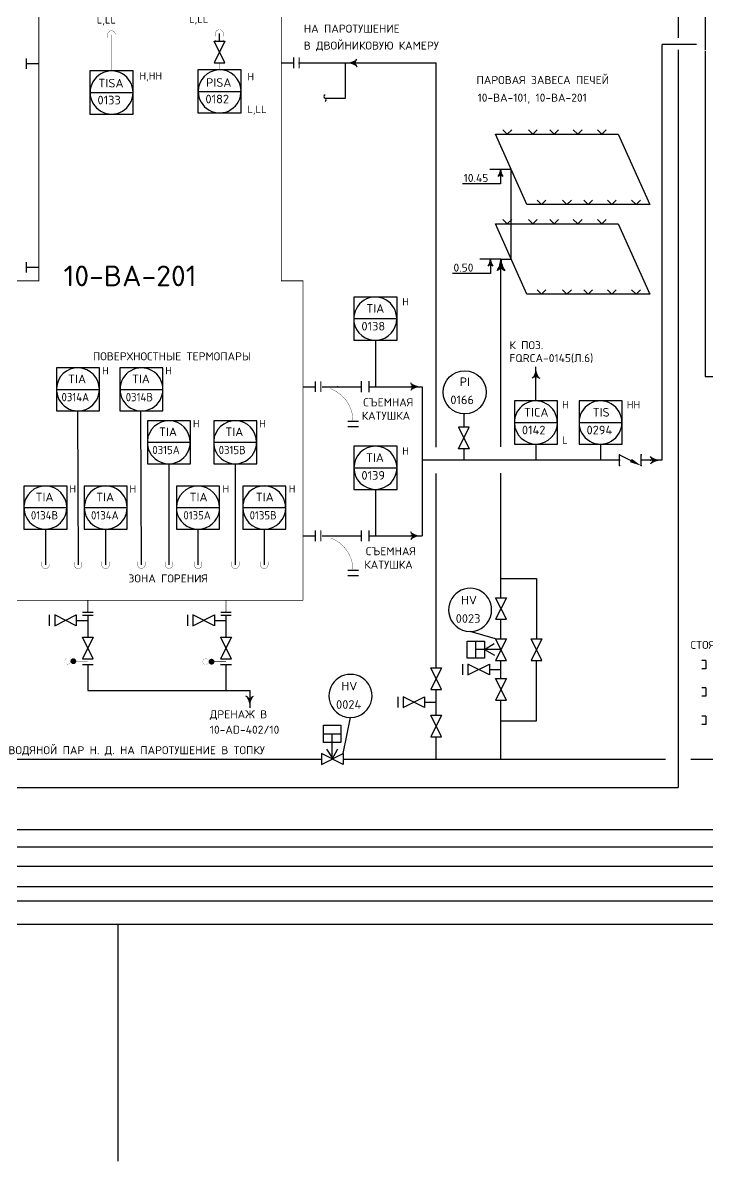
# Model space of a CAD drawing. Extents: x 78 to 490, y 181 to 404.
# Drawn here: x 180.49 to 191.61, y 181.98 to 200.46 of the extents above; entities that cross this region are included whole.
import ezdxf

# ---------------------------------------------------------------- set-up
doc = ezdxf.new("R2010")
doc.units = 0
doc.linetypes.add('DASH', pattern=[0.15625, 0.09375, -0.0625])
doc.linetypes.add('SDASH', pattern=[0.09375, 0.046875, -0.046875])
doc.layers.get('0').update_dxf_attribs({"linetype": 'CONTINUOUS'})
for name, color, linetype in [('IN-ATTRIBS', 7, 'CONTINUOUS'), ('IN-EQUIPMENT', 7, 'CONTINUOUS'), ('IN-INST-TAP', 7, 'CONTINUOUS'), ('IN-INSTRUMENT', 7, 'SDASH'), ('IN-MAJ-PROC', 7, 'CONTINUOUS'), ('IN-MIN-PROC', 7, 'CONTINUOUS'), ('IN-TEXT', 51, 'CONTINUOUS')]:
    doc.layers.add(name, color=color, linetype=linetype)
doc.styles.add('S1', font='simplex.shx')
doc.styles.add('SIMPLEX', font='SIMPLEX.shx')

msp = doc.modelspace()

# ---------------------------------------------------------------- linework, layer by layer
at = {"color": 3, "linetype": 'Continuous'}
for p, q in [((191.136, 202.863), (191.136, 200.219)), ((190.878, 193.359), (190.878, 200.111)), ((191.434, 200.111), (190.878, 200.111)), ((191.136, 200.021), (191.136, 188.044)), ((185.357, 194.553), (185.988, 194.553)), ((186.113, 194.553), (186.981, 194.553)), ((186.856, 194.553), (186.793, 194.553)), ((186.981, 194.553), (186.981, 193.907)), ((186.981, 193.907), (186.981, 192.767)), ((190.184, 193.359), (186.981, 193.359)), ((190.878, 193.359), (190.534, 193.359)), ((190.753, 193.359), (190.69, 193.359)), ((186.981, 192.767), (186.981, 192.131)), ((185.357, 192.131), (185.988, 192.131)), ((186.113, 192.131), (186.981, 192.131)), ((186.856, 192.131), (186.793, 192.131))]:
    msp.add_line(p, q, dxfattribs=at)
at = {"color": 5}
for p, q in [((191.577, 202.173), (191.577, 200.022)), ((191.577, 200.009), (191.577, 194.719)), ((184.971, 199.81), (187.207, 199.811)), ((185.733, 199.238), (185.733, 199.811)), ((187.207, 193.571), (187.207, 199.811)), ((185.403, 199.238), (185.733, 199.238)), ((188.362, 198.655), (188.291, 198.726)), ((188.362, 198.655), (188.433, 198.726)), ((188.776, 198.655), (188.705, 198.726)), ((188.776, 198.655), (188.846, 198.726)), ((189.121, 198.655), (189.051, 198.726)), ((189.121, 198.655), (189.192, 198.726)), ((189.505, 198.655), (189.434, 198.726)), ((189.505, 198.655), (189.576, 198.726)), ((189.897, 198.655), (189.826, 198.726)), ((189.897, 198.655), (189.968, 198.726)), ((188.424, 196.625), (188.424, 198.082)), ((188.917, 197.509), (188.846, 197.581)), ((188.917, 197.509), (188.988, 197.581)), ((189.331, 197.509), (189.26, 197.581)), ((189.331, 197.509), (189.402, 197.581)), ((189.676, 197.509), (189.606, 197.581)), ((189.676, 197.509), (189.747, 197.581)), ((190.06, 197.509), (189.989, 197.581)), ((190.06, 197.509), (190.131, 197.581)), ((190.452, 197.509), (190.381, 197.581)), ((190.452, 197.509), (190.523, 197.581)), ((188.362, 197.198), (188.291, 197.27)), ((188.362, 197.198), (188.433, 197.27)), ((188.776, 197.198), (188.705, 197.27)), ((188.776, 197.198), (188.846, 197.27)), ((189.121, 197.198), (189.051, 197.27)), ((189.121, 197.198), (189.192, 197.27)), ((189.505, 197.198), (189.434, 197.27)), ((189.505, 197.198), (189.576, 197.27)), ((189.897, 197.198), (189.826, 197.27)), ((189.897, 197.198), (189.968, 197.27)), ((188.259, 196.625), (187.916, 196.625)), ((188.088, 196.625), (188.088, 196.391)), ((188.259, 193.576), (188.259, 196.625)), ((188.259, 196.625), (188.424, 196.625)), ((188.088, 196.391), (187.471, 196.391)), ((188.917, 196.053), (188.846, 196.125)), ((188.917, 196.053), (188.988, 196.125)), ((189.331, 196.053), (189.26, 196.125)), ((189.331, 196.053), (189.402, 196.125)), ((189.676, 196.053), (189.606, 196.125)), ((189.676, 196.053), (189.747, 196.125)), ((190.06, 196.053), (189.989, 196.125)), ((190.06, 196.053), (190.131, 196.125)), ((190.452, 196.053), (190.381, 196.125)), ((190.452, 196.053), (190.523, 196.125)), ((191.577, 194.719), (193.591, 194.719)), ((187.207, 189.988), (187.207, 193.146)), ((188.259, 191.127), (188.259, 193.149)), ((188.259, 191.441), (188.835, 191.441)), ((188.835, 191.441), (188.835, 190.462)), ((181.55, 190.84), (181.55, 190.484)), ((183.794, 190.84), (183.794, 190.484)), ((188.259, 190.459), (188.259, 190.777)), ((188.259, 189.813), (188.259, 190.109)), ((188.835, 189.129), (188.835, 190.109)), ((187.207, 189.22), (187.207, 189.638)), ((188.259, 188.507), (188.259, 189.463)), ((188.259, 189.129), (188.835, 189.129)), ((187.207, 188.507), (187.207, 188.87)), ((185.695, 188.507), (190.933, 188.507)), ((191.344, 188.507), (195.19, 188.507)), ((105.865, 186.205), (278.747, 186.205))]:
    msp.add_line(p, q, dxfattribs=at)
at = {"linetype": 'Continuous'}
for p, q in [((181.584, 199.33), (182.284, 199.33)), ((183.338, 199.348), (184.038, 199.348)), ((185.871, 195.658), (186.571, 195.658)), ((181.042, 194.509), (181.742, 194.509)), ((182.069, 194.509), (182.769, 194.509)), ((188.477, 193.972), (189.177, 193.972)), ((189.527, 193.972), (190.227, 193.972)), ((182.518, 193.65), (183.218, 193.65)), ((183.595, 193.65), (184.295, 193.65)), ((185.871, 193.236), (186.571, 193.236)), ((180.513, 192.59), (181.213, 192.59)), ((181.489, 192.59), (182.189, 192.59)), ((182.989, 192.59), (183.689, 192.59)), ((184.065, 192.59), (184.765, 192.59))]:
    msp.add_line(p, q, dxfattribs=at)
at = {"color": 7}
for p, q in [((188.424, 198.082), (188.081, 198.082)), ((188.253, 198.082), (188.253, 197.847)), ((188.253, 197.847), (187.636, 197.847)), ((182.868, 193.3), (182.868, 191.662)), ((183.945, 193.3), (183.945, 191.662)), ((187.99, 190.284), (188.149, 190.385)), ((187.99, 190.284), (188.154, 190.193)), ((185.533, 188.508), (185.432, 188.666)), ((185.52, 188.507), (185.611, 188.672))]:
    msp.add_line(p, q, dxfattribs=at)
msp.add_line((188.827, 194.322), (188.827, 194.878))
at = {"color": 2}
for p, q in [((185.988, 194.64), (185.988, 194.465)), ((190.184, 193.271), (190.184, 193.446)), ((190.184, 193.446), (190.369, 193.354)), ((190.534, 193.271), (190.534, 193.446)), ((185.988, 192.219), (185.988, 192.044)), ((188.172, 191.127), (188.347, 191.127)), ((188.347, 191.127), (188.172, 190.777)), ((188.347, 190.777), (188.172, 191.127)), ((188.172, 190.777), (188.347, 190.777)), ((181.637, 190.484), (181.462, 190.134)), ((181.462, 190.484), (181.637, 190.484)), ((181.637, 190.134), (181.462, 190.484)), ((183.707, 190.484), (183.882, 190.484)), ((183.882, 190.134), (183.707, 190.484)), ((183.882, 190.484), (183.707, 190.134)), ((187.71, 190.143), (187.71, 190.423)), ((187.71, 190.423), (187.99, 190.423)), ((187.85, 190.143), (187.85, 190.423)), ((187.99, 190.423), (187.99, 190.143)), ((188.259, 190.284), (187.85, 190.284)), ((181.462, 190.134), (181.637, 190.134)), ((183.707, 190.134), (183.882, 190.134)), ((187.99, 190.143), (187.71, 190.143)), ((191.585, 190.108), (191.522, 190.108)), ((191.585, 190.108), (191.585, 189.97)), ((187.294, 189.638), (187.119, 189.988)), ((187.119, 189.988), (187.294, 189.988)), ((187.294, 189.988), (187.119, 189.638)), ((191.585, 189.97), (191.522, 189.97)), ((188.347, 189.463), (188.172, 189.813)), ((188.347, 189.813), (188.172, 189.463)), ((188.172, 189.813), (188.347, 189.813)), ((187.119, 189.638), (187.294, 189.638)), ((191.585, 189.665), (191.522, 189.665)), ((191.585, 189.528), (191.522, 189.528)), ((191.585, 189.665), (191.585, 189.528)), ((188.172, 189.463), (188.347, 189.463)), ((187.294, 189.22), (187.119, 188.87)), ((187.119, 189.22), (187.294, 189.22)), ((187.294, 188.87), (187.119, 189.22)), ((191.585, 189.204), (191.522, 189.204)), ((191.585, 189.204), (191.585, 189.067)), ((185.379, 188.777), (185.379, 189.057)), ((185.379, 189.057), (185.659, 189.057)), ((185.659, 189.057), (185.659, 188.777)), ((191.585, 189.067), (191.522, 189.067)), ((185.379, 188.917), (185.659, 188.917)), ((185.659, 188.777), (185.379, 188.777)), ((185.52, 188.507), (185.52, 188.917)), ((187.119, 188.87), (187.294, 188.87))]:
    msp.add_line(p, q, dxfattribs=at)
at = {"color": 5, "linetype": 'Continuous'}
for p, q in [((181.55, 190.037), (181.55, 189.622)), ((183.794, 190.037), (183.794, 189.622)), ((181.55, 189.622), (184.179, 189.622)), ((184.179, 189.622), (184.179, 189.34)), ((179.142, 188.507), (185.345, 188.507))]:
    msp.add_line(p, q, dxfattribs=at)
at = {"color": 3}
for p, q in [((171.972, 188.044), (191.136, 188.044)), ((170.354, 187.365), (222.109, 187.365)), ((116.38, 187.08), (277.715, 187.08)), ((116.213, 186.766), (277.81, 186.766)), ((106.748, 186.436), (278.396, 186.436))]:
    msp.add_line(p, q, dxfattribs=at)
at = {"color": 6}
msp.add_line((79.948, 185.824), (463.566, 185.824), dxfattribs=at)
at = {"color": 2}
for points in [[(183.775, 199.813), (183.6, 200.163), (183.775, 200.163), (183.6, 199.813)], [(188.347, 190.109), (188.172, 190.459), (188.347, 190.459), (188.172, 190.109)], [(188.923, 190.109), (188.748, 190.459), (188.923, 190.459), (188.748, 190.109)], [(185.345, 188.42), (185.695, 188.595), (185.695, 188.42), (185.345, 188.595)]]:
    msp.add_lwpolyline(points, close=True, dxfattribs=at)
at = {"color": 5}
for points in [[(185.858, 199.811, 0.206864), (185.921, 199.873, 0.206864)], [(185.858, 199.811, -0.206864), (185.921, 199.748, -0.206864)], [(188.253, 198.006, -0.206864), (188.215, 197.968, -0.206864)], [(188.253, 198.082, 0.150368), (188.291, 197.968, 0.150368)], [(188.253, 198.006, 0.206864), (188.291, 197.968, 0.206864)], [(188.088, 196.55, -0.206864), (188.05, 196.512, -0.206864)], [(188.088, 196.625, 0.150368), (188.126, 196.512, 0.150368)], [(188.088, 196.55, 0.206864), (188.126, 196.512, 0.206864)], [(188.259, 196.625, 0.150368), (188.322, 196.438, 0.150368)], [(188.259, 196.5, -0.206864), (188.197, 196.438, -0.206864)], [(188.259, 196.5, 0.206864), (188.322, 196.438, 0.206864)]]:
    msp.add_lwpolyline(points, format="xyb", dxfattribs=at)
for points in [[(182.284, 199.276), (182.284, 199.68), (181.584, 199.68), (181.584, 199.276)], [(184.038, 199.294), (184.038, 199.698), (183.338, 199.698), (183.338, 199.294)], [(183.338, 199.294), (183.338, 198.998), (184.038, 198.998), (184.038, 199.294)], [(181.584, 199.276), (181.584, 198.98), (182.284, 198.98), (182.284, 199.276)], [(186.571, 195.604), (186.571, 196.008), (185.871, 196.008), (185.871, 195.604)], [(185.871, 195.604), (185.871, 195.308), (186.571, 195.308), (186.571, 195.604)], [(181.742, 194.455), (181.742, 194.859), (181.042, 194.859), (181.042, 194.455)], [(182.769, 194.455), (182.769, 194.859), (182.069, 194.859), (182.069, 194.455)], [(181.042, 194.455), (181.042, 194.159), (181.742, 194.159), (181.742, 194.455)], [(182.069, 194.455), (182.069, 194.159), (182.769, 194.159), (182.769, 194.455)], [(189.177, 193.918), (189.177, 194.322), (188.477, 194.322), (188.477, 193.918)], [(190.227, 193.918), (190.227, 194.322), (189.527, 194.322), (189.527, 193.918)], [(183.218, 193.596), (183.218, 194), (182.518, 194), (182.518, 193.596)], [(184.295, 193.596), (184.295, 194), (183.595, 194), (183.595, 193.596)], [(188.477, 193.918), (188.477, 193.622), (189.177, 193.622), (189.177, 193.918)], [(189.527, 193.918), (189.527, 193.622), (190.227, 193.622), (190.227, 193.918)], [(182.518, 193.596), (182.518, 193.3), (183.218, 193.3), (183.218, 193.596)], [(183.595, 193.596), (183.595, 193.3), (184.295, 193.3), (184.295, 193.596)], [(186.571, 193.182), (186.571, 193.586), (185.871, 193.586), (185.871, 193.182)], [(185.871, 193.182), (185.871, 192.886), (186.571, 192.886), (186.571, 193.182)], [(181.213, 192.537), (181.213, 192.94), (180.513, 192.94), (180.513, 192.537)], [(182.189, 192.537), (182.189, 192.94), (181.489, 192.94), (181.489, 192.537)], [(183.689, 192.537), (183.689, 192.94), (182.989, 192.94), (182.989, 192.537)], [(184.765, 192.537), (184.765, 192.94), (184.065, 192.94), (184.065, 192.537)], [(180.513, 192.537), (180.513, 192.24), (181.213, 192.24), (181.213, 192.537)], [(181.489, 192.537), (181.489, 192.24), (182.189, 192.24), (182.189, 192.537)], [(182.989, 192.537), (182.989, 192.24), (183.689, 192.24), (183.689, 192.537)], [(184.065, 192.537), (184.065, 192.24), (184.765, 192.24), (184.765, 192.537)]]:
    msp.add_lwpolyline(points)
for points in [[(188.17, 198.655), (190.164, 198.655), (190.674, 197.509), (188.679, 197.509)], [(188.17, 197.198), (190.164, 197.198), (190.674, 196.053), (188.679, 196.053)]]:
    msp.add_lwpolyline(points, close=True, dxfattribs=at)
at = {"const_width": 0.015}
msp.add_lwpolyline([(180.755, 196.49), (180.568, 196.49)], dxfattribs=at)
for points in [[(188.827, 194.753, -0.206864), (188.764, 194.69)], [(188.827, 194.753, 0.206864), (188.889, 194.69)]]:
    msp.add_lwpolyline(points, format="xyb")
at = {"color": 3, "linetype": 'Continuous', "const_width": 0.005}
for points in [[(185.489, 194.521, -0.312917), (185.857, 193.99)], [(185.491, 192.098, -0.312055), (185.857, 191.569)]]:
    msp.add_lwpolyline(points, format="xyb", dxfattribs=at)
at = {"color": 3, "linetype": 'Continuous'}
for points in [[(186.856, 194.553, -0.206864), (186.793, 194.615, -0.206864)], [(186.856, 194.553, 0.206864), (186.793, 194.49, 0.206864)], [(190.753, 193.359, -0.206864), (190.69, 193.421)], [(190.753, 193.359, 0.206864), (190.69, 193.296)], [(186.856, 192.131, -0.206864), (186.793, 192.194, -0.206864)], [(186.856, 192.131, 0.206864), (186.793, 192.069, 0.206864)]]:
    msp.add_lwpolyline(points, format="xyb", dxfattribs=at)
at = {"color": 2}
for points, const_width in [([(181.221, 190.143, -1), (181.221, 190.047, -1)], 0.00188), ([(181.315, 190.118, -1), (181.315, 190.071, -1)], 0.0469), ([(183.466, 190.135, -1), (183.466, 190.039, -1)], 0.00188), ([(183.56, 190.111, -1), (183.56, 190.064, -1)], 0.0469)]:
    msp.add_lwpolyline(points, format="xyb", close=True, dxfattribs=dict(at, const_width=const_width))
at = {"color": 2, "const_width": 0.0075}
for points in [[(181.362, 190.095), (181.55, 190.095)], [(183.607, 190.087), (183.794, 190.087)]]:
    msp.add_lwpolyline(points, dxfattribs=at)
at = {"color": 5, "linetype": 'Continuous'}
for points in [[(184.179, 189.465, 0.206864), (184.117, 189.528)], [(184.179, 189.465, -0.206864), (184.242, 189.528)]]:
    msp.add_lwpolyline(points, format="xyb", dxfattribs=at)
msp.add_circle((187.67, 194.463), 0.35)
for centre, radius, start, end in [((181.936, 199.332), 0.348, 359.6296, 180.3704), ((183.69, 199.35), 0.348, 2.4933, 180.3164), ((181.936, 199.327), 0.348, 179.5934, 0.4066), ((183.69, 199.347), 0.348, 179.8408, 2.9688), ((186.218, 195.66), 0.348, 359.6836, 182.4933), ((186.217, 195.657), 0.35, 188.642, 0.2051), ((181.39, 194.511), 0.348, 359.6836, 177.5067), ((182.421, 194.511), 0.348, 359.6296, 180.3704), ((181.39, 194.508), 0.348, 177.0312, 0.1592), ((182.421, 194.507), 0.348, 179.5934, 0.4066), ((188.825, 193.974), 0.348, 359.6836, 182.4933), ((189.875, 193.974), 0.348, 359.6296, 180.3704), ((182.865, 193.652), 0.348, 359.6836, 177.5067), ((183.942, 193.652), 0.348, 359.6836, 177.5067), ((188.827, 193.972), 0.35, 182.1886, 359.9754), ((189.875, 193.969), 0.348, 179.5934, 0.4066), ((182.865, 193.649), 0.348, 177.0312, 0.1592), ((183.942, 193.649), 0.348, 177.0312, 0.1592), ((186.221, 193.236), 0.35, 0, 180), ((186.221, 193.236), 0.35, 180, 0), ((180.861, 192.592), 0.348, 359.6836, 177.5067), ((181.841, 192.593), 0.348, 359.6296, 180.3704), ((183.339, 192.59), 0.35, 0, 180), ((184.413, 192.593), 0.348, 359.6296, 180.3704), ((180.861, 192.589), 0.348, 177.0312, 0.1592), ((181.841, 192.588), 0.348, 179.5934, 0.4066), ((183.339, 192.595), 0.355, 189.453, 350.547), ((184.415, 192.59), 0.35, 180, 0)]:
    msp.add_arc(centre, radius, start, end)
at = {"color": 5}
for centre, radius, start, end in [((185.412, 199.265), 0.0284, 108.4319, 251.5681), ((185.394, 199.211), 0.0284, 288.4319, 71.5681), ((188.049, 198.087), 0.204, 324.4623, 358.6678), ((187.884, 196.63), 0.204, 324.4623, 358.6678), ((187.923, 196.633), 0.336, 324.4623, 358.6678)]:
    msp.add_arc(centre, radius, start, end, dxfattribs=at)
at = {"color": 7}
for centre, start, end in [((187.758, 190.929), 351.1529, 188.8471), ((187.758, 190.929), 188.8471, 351.1529), ((185.815, 189.532), 351.1529, 188.8471), ((185.815, 189.532), 188.8471, 351.1529)]:
    msp.add_arc(centre, 0.35, start, end, dxfattribs=at)
at = {"color": 3, "linetype": 'Continuous'}
msp.add_point((190.69, 193.359), dxfattribs=at)
at = {"color": 5}
for points in [[(185.812, 199.822), (185.889, 199.829), (185.85, 199.835), (185.902, 199.842)], [(185.85, 199.835), (185.902, 199.842), (185.887, 199.852), (185.913, 199.857)], [(185.887, 199.852), (185.913, 199.857), (185.921, 199.873)], [(185.733, 199.811), (185.858, 199.811), (185.773, 199.814), (185.874, 199.819)], [(185.733, 199.811), (185.858, 199.811), (185.773, 199.807), (185.874, 199.803)], [(185.773, 199.814), (185.874, 199.819), (185.812, 199.822), (185.889, 199.829)], [(185.773, 199.807), (185.874, 199.803), (185.812, 199.799), (185.889, 199.792)], [(185.812, 199.799), (185.889, 199.792), (185.85, 199.787), (185.902, 199.779)], [(185.85, 199.787), (185.902, 199.779), (185.887, 199.769), (185.913, 199.764)], [(185.887, 199.769), (185.913, 199.764), (185.921, 199.748)], [(188.238, 198.011), (188.234, 197.979), (188.228, 197.989), (188.225, 197.973)], [(188.246, 198.034), (188.241, 197.987), (188.238, 198.011), (188.234, 197.979)], [(188.251, 198.058), (188.248, 197.996), (188.246, 198.034), (188.241, 197.987)], [(188.253, 198.082), (188.253, 198.006), (188.251, 198.058), (188.248, 197.996)], [(188.253, 198.082), (188.253, 198.006), (188.255, 198.058), (188.258, 197.996)], [(188.255, 198.058), (188.258, 197.996), (188.26, 198.034), (188.264, 197.987)], [(188.26, 198.034), (188.264, 197.987), (188.267, 198.011), (188.272, 197.979)], [(188.267, 198.011), (188.272, 197.979), (188.278, 197.989), (188.281, 197.973)], [(188.228, 197.989), (188.225, 197.973), (188.215, 197.968)], [(188.278, 197.989), (188.281, 197.973), (188.291, 197.968)], [(188.063, 196.532), (188.06, 196.516), (188.05, 196.512)], [(188.073, 196.554), (188.069, 196.523), (188.063, 196.532), (188.06, 196.516)], [(188.081, 196.577), (188.076, 196.531), (188.073, 196.554), (188.069, 196.523)], [(188.086, 196.601), (188.083, 196.54), (188.081, 196.577), (188.076, 196.531)], [(188.088, 196.625), (188.088, 196.55), (188.086, 196.601), (188.083, 196.54)], [(188.088, 196.625), (188.088, 196.55), (188.09, 196.601), (188.093, 196.54)], [(188.09, 196.601), (188.093, 196.54), (188.095, 196.577), (188.099, 196.531)], [(188.095, 196.577), (188.099, 196.531), (188.102, 196.554), (188.107, 196.523)], [(188.102, 196.554), (188.107, 196.523), (188.113, 196.532), (188.116, 196.516)], [(188.113, 196.532), (188.116, 196.516), (188.126, 196.512)], [(188.248, 196.546), (188.241, 196.469), (188.235, 196.508), (188.228, 196.457)], [(188.256, 196.585), (188.251, 196.484), (188.248, 196.546), (188.241, 196.469)], [(188.259, 196.625), (188.259, 196.5), (188.256, 196.585), (188.251, 196.484)], [(188.259, 196.625), (188.259, 196.5), (188.263, 196.585), (188.267, 196.484)], [(188.263, 196.585), (188.267, 196.484), (188.271, 196.546), (188.278, 196.469)], [(188.271, 196.546), (188.278, 196.469), (188.283, 196.508), (188.291, 196.457)], [(188.218, 196.472), (188.213, 196.446), (188.197, 196.438)], [(188.235, 196.508), (188.228, 196.457), (188.218, 196.472), (188.213, 196.446)], [(188.283, 196.508), (188.291, 196.457), (188.301, 196.472), (188.306, 196.446)], [(188.301, 196.472), (188.306, 196.446), (188.322, 196.438)]]:
    msp.add_solid(points, dxfattribs=at)
for points in [[(188.827, 194.878), (188.827, 194.753), (188.824, 194.838), (188.819, 194.736)], [(188.827, 194.878), (188.827, 194.753), (188.83, 194.838), (188.835, 194.736)], [(188.786, 194.724), (188.781, 194.698), (188.764, 194.69)], [(188.803, 194.76), (188.796, 194.709), (188.786, 194.724), (188.781, 194.698)], [(188.816, 194.798), (188.808, 194.722), (188.803, 194.76), (188.796, 194.709)], [(188.824, 194.838), (188.819, 194.736), (188.816, 194.798), (188.808, 194.722)], [(188.83, 194.838), (188.835, 194.736), (188.838, 194.798), (188.846, 194.722)], [(188.838, 194.798), (188.846, 194.722), (188.851, 194.76), (188.858, 194.709)], [(188.851, 194.76), (188.858, 194.709), (188.868, 194.724), (188.873, 194.698)], [(188.868, 194.724), (188.873, 194.698), (188.889, 194.69)]]:
    msp.add_solid(points)
at = {"color": 3, "linetype": 'Continuous'}
for points in [[(186.827, 194.594), (186.802, 194.599), (186.793, 194.615)], [(186.827, 194.512), (186.802, 194.507), (186.793, 194.49)], [(186.864, 194.577), (186.812, 194.584), (186.827, 194.594), (186.802, 194.599)], [(186.864, 194.529), (186.812, 194.521), (186.827, 194.512), (186.802, 194.507)], [(186.902, 194.564), (186.825, 194.572), (186.864, 194.577), (186.812, 194.584)], [(186.902, 194.542), (186.825, 194.534), (186.864, 194.529), (186.812, 194.521)], [(186.941, 194.556), (186.84, 194.561), (186.902, 194.564), (186.825, 194.572)], [(186.941, 194.55), (186.84, 194.545), (186.902, 194.542), (186.825, 194.534)], [(186.981, 194.553), (186.856, 194.553), (186.941, 194.556), (186.84, 194.561)], [(186.981, 194.553), (186.856, 194.553), (186.941, 194.55), (186.84, 194.545)], [(190.724, 193.4), (190.698, 193.405), (190.69, 193.421)], [(190.76, 193.383), (190.709, 193.39), (190.724, 193.4), (190.698, 193.405)], [(190.798, 193.37), (190.722, 193.377), (190.76, 193.383), (190.709, 193.39)], [(190.838, 193.362), (190.736, 193.367), (190.798, 193.37), (190.722, 193.377)], [(190.724, 193.317), (190.698, 193.312), (190.69, 193.296)], [(190.76, 193.335), (190.709, 193.327), (190.724, 193.317), (190.698, 193.312)], [(190.798, 193.347), (190.722, 193.34), (190.76, 193.335), (190.709, 193.327)], [(190.838, 193.355), (190.736, 193.351), (190.798, 193.347), (190.722, 193.34)], [(190.878, 193.359), (190.753, 193.359), (190.838, 193.362), (190.736, 193.367)], [(190.878, 193.359), (190.753, 193.359), (190.838, 193.355), (190.736, 193.351)], [(186.827, 192.172), (186.802, 192.177), (186.793, 192.194)], [(186.827, 192.09), (186.802, 192.085), (186.793, 192.069)], [(186.864, 192.155), (186.812, 192.163), (186.827, 192.172), (186.802, 192.177)], [(186.864, 192.107), (186.812, 192.1), (186.827, 192.09), (186.802, 192.085)], [(186.902, 192.142), (186.825, 192.15), (186.864, 192.155), (186.812, 192.163)], [(186.902, 192.12), (186.825, 192.112), (186.864, 192.107), (186.812, 192.1)], [(186.941, 192.134), (186.84, 192.139), (186.902, 192.142), (186.825, 192.15)], [(186.941, 192.128), (186.84, 192.123), (186.902, 192.12), (186.825, 192.112)], [(186.981, 192.131), (186.856, 192.131), (186.941, 192.134), (186.84, 192.139)], [(186.981, 192.131), (186.856, 192.131), (186.941, 192.128), (186.84, 192.123)]]:
    msp.add_solid(points, dxfattribs=at)
at = {"color": 2}
msp.add_solid([(190.353, 193.327), (190.534, 193.271), (190.384, 193.381)], dxfattribs=at)
at = {"color": 5, "linetype": 'Continuous'}
for points in [[(184.138, 189.494), (184.133, 189.52), (184.117, 189.528)], [(184.155, 189.458), (184.148, 189.509), (184.138, 189.494), (184.133, 189.52)], [(184.168, 189.42), (184.161, 189.496), (184.155, 189.458), (184.148, 189.509)], [(184.176, 189.38), (184.171, 189.482), (184.168, 189.42), (184.161, 189.496)], [(184.183, 189.38), (184.188, 189.482), (184.191, 189.42), (184.198, 189.496)], [(184.191, 189.42), (184.198, 189.496), (184.204, 189.458), (184.211, 189.509)], [(184.204, 189.458), (184.211, 189.509), (184.221, 189.494), (184.226, 189.52)], [(184.221, 189.494), (184.226, 189.52), (184.242, 189.528)], [(184.179, 189.34), (184.179, 189.465), (184.176, 189.38), (184.171, 189.482)], [(184.179, 189.34), (184.179, 189.465), (184.183, 189.38), (184.188, 189.482)]]:
    msp.add_solid(points, dxfattribs=at)
at = {"layer": 'IN-ATTRIBS'}
for p in [(183.625, 200.163), (183.688, 200.163), (183.75, 200.163), (185.607, 194.553)]:
    msp.add_point(p, dxfattribs=at)
at = {"layer": 'IN-ATTRIBS', "color": 2}
for p in [(190.184, 193.446), (190.534, 193.446), (190.184, 193.359), (190.184, 193.271), (190.534, 193.271)]:
    msp.add_point(p, dxfattribs=at)
at = {"layer": 'IN-EQUIPMENT', "color": 6}
for p, q in [((180.755, 199.797), (180.567, 199.797)), ((184.693, 199.812), (184.88, 199.812)), ((180.755, 196.49), (180.567, 196.49)), ((185.044, 194.553), (185.232, 194.553)), ((185.045, 192.131), (185.232, 192.131))]:
    msp.add_line(p, q, dxfattribs=at)
at = {"layer": 'IN-EQUIPMENT', "color": 2}
for p, q in [((186.113, 194.64), (186.113, 194.465)), ((185.945, 193.99), (185.77, 193.99)), ((185.945, 193.903), (185.77, 193.903)), ((186.113, 192.219), (186.113, 192.044)), ((185.945, 191.569), (185.77, 191.569)), ((185.945, 191.481), (185.77, 191.481)), ((180.925, 190.846), (180.925, 190.671)), ((181.012, 190.671), (181.362, 190.846)), ((181.362, 190.671), (181.012, 190.846)), ((181.012, 190.846), (181.012, 190.671)), ((181.362, 190.846), (181.362, 190.671)), ((183.169, 190.846), (183.169, 190.671)), ((183.257, 190.846), (183.257, 190.671)), ((183.607, 190.671), (183.257, 190.846)), ((183.257, 190.671), (183.607, 190.846)), ((183.607, 190.846), (183.607, 190.671)), ((181.362, 190.759), (181.55, 190.759)), ((183.607, 190.759), (183.794, 190.759)), ((187.634, 190.049), (187.634, 189.874)), ((187.722, 190.049), (187.722, 189.874)), ((188.072, 189.874), (187.722, 190.049)), ((187.722, 189.874), (188.072, 190.049)), ((188.072, 190.049), (188.072, 189.874)), ((181.637, 190.037), (181.462, 190.037)), ((183.882, 190.037), (183.707, 190.037)), ((188.072, 189.961), (188.259, 189.961)), ((186.582, 189.517), (186.582, 189.342)), ((186.669, 189.342), (187.019, 189.517)), ((187.019, 189.342), (186.669, 189.517)), ((186.669, 189.517), (186.669, 189.342)), ((187.019, 189.517), (187.019, 189.342)), ((187.019, 189.429), (187.207, 189.429))]:
    msp.add_line(p, q, dxfattribs=at)
at = {"layer": 'IN-EQUIPMENT', "color": 6}
for points, const_width in [([(180.755, 202.753), (180.755, 196.272), (180.38, 196.272), (180.38, 191.084), (185.044, 191.084)], 0.015), ([(184.693, 202.757), (184.693, 196.272), (185.044, 196.272), (185.044, 191.084)], 0.015), ([(180.552, 199.71), (180.552, 199.885)], 0.021), ([(184.895, 199.9), (184.895, 199.725)], 0.021), ([(180.755, 199.797), (180.552, 199.797)], 0.015), ([(180.755, 199.797), (180.568, 199.797)], 0.015), ([(180.755, 199.797), (180.567, 199.797)], 0.015), ([(184.693, 199.812), (184.88, 199.812)], 0.015), ([(184.693, 199.812), (184.88, 199.812)], 0.015), ([(184.692, 199.812), (184.895, 199.812)], 0.015), ([(180.552, 196.403), (180.552, 196.578)], 0.021), ([(180.755, 196.49), (180.552, 196.49)], 0.015), ([(180.755, 196.49), (180.567, 196.49)], 0.015), ([(185.044, 194.553), (185.247, 194.553)], 0.015), ([(185.044, 194.553), (185.232, 194.553)], 0.015), ([(185.044, 194.553), (185.232, 194.553)], 0.015), ([(185.247, 194.64), (185.247, 194.465)], 0.021), ([(185.044, 192.131), (185.232, 192.131)], 0.015), ([(185.044, 192.131), (185.247, 192.131)], 0.015), ([(185.045, 192.131), (185.232, 192.131)], 0.015), ([(185.247, 192.219), (185.247, 192.044)], 0.021), ([(181.55, 191.084), (181.55, 190.891)], 0.015), ([(183.794, 191.084), (183.794, 190.891)], 0.015), ([(181.637, 190.891), (181.462, 190.891)], 0.021), ([(181.637, 190.84), (181.462, 190.84)], 0.021), ([(183.882, 190.891), (183.707, 190.891)], 0.021), ([(183.882, 190.84), (183.707, 190.84)], 0.021)]:
    msp.add_lwpolyline(points, dxfattribs=dict(at, const_width=const_width))
at = {"layer": 'IN-EQUIPMENT', "color": 2, "const_width": 0.021}
for points in [[(184.982, 199.725), (184.982, 199.9)], [(185.334, 194.465), (185.334, 194.64)], [(185.334, 192.044), (185.334, 192.219)]]:
    msp.add_lwpolyline(points, dxfattribs=at)
at = {"layer": 'IN-EQUIPMENT', "color": 2}
msp.add_lwpolyline([(187.568, 193.896), (187.743, 193.546), (187.568, 193.546), (187.743, 193.896)], close=True, dxfattribs=at)
at = {"layer": 'IN-INST-TAP'}
for p, q in [((186.221, 195.308), (186.221, 194.553)), ((188.827, 193.622), (188.827, 193.359)), ((189.877, 193.622), (189.877, 193.359)), ((186.221, 192.886), (186.221, 192.131))]:
    msp.add_line(p, q, dxfattribs=at)
at = {"layer": 'IN-INST-TAP', "color": 7}
for p, q in [((188.172, 190.459), (187.758, 190.579)), ((185.695, 188.595), (185.815, 189.182))]:
    msp.add_line(p, q, dxfattribs=at)
at = {"layer": 'IN-MAJ-PROC', "color": 7}
for p, q in [((188.827, 194.753), (188.827, 194.69)), ((187.656, 194.114), (187.656, 193.896)), ((187.656, 193.546), (187.656, 193.359))]:
    msp.add_line(p, q, dxfattribs=at)
at = {"layer": 'IN-MAJ-PROC', "color": 3}
msp.add_line((187.656, 193.546), (187.656, 193.359), dxfattribs=at)
at = {"layer": 'IN-MIN-PROC', "color": 7}
for p, q in [((183.688, 200.163), (183.688, 200.288)), ((181.381, 194.16), (181.392, 191.662)), ((182.405, 194.159), (182.419, 191.662)), ((180.863, 192.24), (180.863, 191.662)), ((181.839, 192.24), (181.839, 191.662)), ((183.339, 192.24), (183.339, 191.662)), ((184.415, 192.24), (184.415, 191.662))]:
    msp.add_line(p, q, dxfattribs=at)
at = {"layer": 'IN-MIN-PROC', "color": 7, "linetype": 'Continuous'}
msp.add_line((182.037, 185.824), (182.037, 181.976), dxfattribs=at)
at = {"layer": 'IN-MIN-PROC', "color": 7, "const_width": 0.005}
for points in [[(181.997, 200.223), (181.997, 200.27, 1), (181.872, 200.27), (181.872, 200.223)], [(183.75, 200.241), (183.75, 200.288, 1), (183.625, 200.288), (183.625, 200.241)], [(180.925, 191.709), (180.925, 191.662, -1), (180.8, 191.662), (180.8, 191.709)], [(181.455, 191.707), (181.455, 191.66, -1), (181.33, 191.66), (181.33, 191.707)], [(181.901, 191.709), (181.901, 191.662, -1), (181.776, 191.662), (181.776, 191.709)], [(182.482, 191.712), (182.482, 191.665, -1), (182.357, 191.665), (182.357, 191.712)], [(182.93, 191.712), (182.93, 191.665, -1), (182.805, 191.665), (182.805, 191.712)], [(183.402, 191.709), (183.402, 191.662, -1), (183.277, 191.662), (183.277, 191.709)], [(184.007, 191.709), (184.007, 191.662, -1), (183.882, 191.662), (183.882, 191.709)], [(184.477, 191.709), (184.477, 191.662, -1), (184.352, 191.662), (184.352, 191.709)]]:
    msp.add_lwpolyline(points, format="xyb", dxfattribs=at)
for points in [[(181.934, 199.68), (181.934, 200.27)], [(183.688, 199.694), (183.688, 199.813)]]:
    msp.add_lwpolyline(points, dxfattribs=at)

# ---------------------------------------------------------------- texts
at = {"color": 7, "linetype": 'Continuous', "style": 'SIMPLEX'}
for s, p in [('L,LL', (183.194, 200.465)), ('L,LL', (181.695, 200.45)), ('H,HH', (182.388, 199.539)), ('H', (184.141, 199.527)), ('L,LL', (184.141, 198.997)), ('H', (186.657, 195.872)), ('H', (189.253, 194.201)), ('HH', (190.303, 194.201)), ('L', (189.253, 193.628)), ('H', (186.657, 193.45))]:
    msp.add_text(s, height=0.12, dxfattribs=at).set_placement(p)
at = {"color": 7}
for s, height, style, p in [('TISA', 0.14, 'SIMPLEX', (181.722, 199.412)), ('PISA', 0.14, 'SIMPLEX', (183.468, 199.422)), ('0182', 0.14, 'SIMPLEX', (183.46, 199.154)), ('0133', 0.14, 'S1', (181.707, 199.137)), ('TIA', 0.14, 'SIMPLEX', (186.071, 195.753)), ('0138', 0.14, 'S1', (185.993, 195.465)), ('H', 0.12, 'SIMPLEX', (181.781, 194.752)), ('H', 0.12, 'SIMPLEX', (182.807, 194.752)), ('TIA', 0.14, 'SIMPLEX', (181.229, 194.609)), ('TIA', 0.14, 'SIMPLEX', (182.265, 194.609)), ('PI', 0.14, 'S1', (187.589, 194.563)), ('0166', 0.14, 'S1', (187.437, 194.269)), ('TICA', 0.14, 'SIMPLEX', (188.633, 194.067)), ('TIS', 0.14, 'SIMPLEX', (189.746, 194.067)), ('H', 0.12, 'SIMPLEX', (183.256, 193.893)), ('H', 0.12, 'SIMPLEX', (184.333, 193.893)), ('TIA', 0.14, 'SIMPLEX', (182.705, 193.75)), ('TIA', 0.14, 'SIMPLEX', (183.782, 193.75)), ('0142', 0.14, 'S1', (188.599, 193.779)), ('0294', 0.14, 'SIMPLEX', (189.649, 193.779)), ('TIA', 0.14, 'SIMPLEX', (186.065, 193.331)), ('0139', 0.14, 'SIMPLEX', (185.993, 193.043)), ('TIA', 0.14, 'SIMPLEX', (180.7, 192.691)), ('H', 0.12, 'SIMPLEX', (181.251, 192.833)), ('TIA', 0.14, 'SIMPLEX', (181.685, 192.691)), ('H', 0.12, 'SIMPLEX', (182.227, 192.833)), ('TIA', 0.14, 'SIMPLEX', (183.201, 192.691)), ('H', 0.12, 'SIMPLEX', (183.737, 192.834)), ('TIA', 0.14, 'SIMPLEX', (184.276, 192.691)), ('H', 0.12, 'SIMPLEX', (184.813, 192.834))]:
    msp.add_text(s, height=height, dxfattribs=dict(at, style=style)).set_placement(p)
at = {"color": 7, "style": 'SIMPLEX', "width": 0.9}
for s, p in [('0314A', (181.123, 194.316)), ('0314B', (182.166, 194.316)), ('0315A', (182.598, 193.457)), ('0315B', (183.675, 193.457)), ('0134B', (180.626, 192.397)), ('0134A', (181.602, 192.397)), ('0135A', (183.102, 192.397)), ('0135B', (184.178, 192.397))]:
    msp.add_text(s, height=0.135, dxfattribs=at).set_placement(p)
at = {"linetype": 'DASH', "style": 'S1'}
for s, p in [('HV', (187.612, 191.017)), ('0023', (187.524, 190.719)), ('HV', (185.669, 189.62)), ('0024', (185.581, 189.322))]:
    msp.add_text(s, height=0.14, dxfattribs=at).set_placement(p)
at = {"layer": 'IN-INSTRUMENT', "color": 1, "style": 'SIMPLEX'}
for s, p in [('НА ПАРОТУШЕНИЕ ', (185.057, 200.302)), ('В ДВОЙНИКОВУЮ КАМЕРУ', (185.057, 200.027)), ('ПАРОВАЯ ЗАВЕСА ПЕЧЕЙ', (187.861, 199.467)), ('10-ВА-101, 10-ВА-201', (187.879, 199.181)), ('10.45', (187.653, 197.878)), ('0.50', (187.488, 196.421)), ('К ПОЗ.', (188.396, 195.162)), ('ПОВЕРХНОСТНЫЕ ТЕРМОПАРЫ', (181.632, 194.981)), ('FQRCA-0145(Л.6)', (188.396, 194.952)), ('СЪЕМНАЯ ', (186.022, 194.234)), ('КАТУШКА', (185.998, 194.016)), ('СЪЕМНАЯ ', (186.065, 191.816)), ('КАТУШКА', (186.04, 191.598)), ('ЗОНА ГОРЕНИЯ', (182.211, 191.374)), ('СТОЯК ПАРА', (191.338, 190.295)), ('ДРЕНАЖ В', (183.531, 189.168)), ('10-AD-402/10', (183.531, 188.918)), ('ВОДЯНОЙ ПАР Н. Д. НА ПАРОТУШЕНИЕ В ТОПКУ', (180.261, 188.585))]:
    msp.add_text(s, height=0.13, dxfattribs=at).set_placement(p)
at = {"layer": 'IN-TEXT', "color": 4, "style": 'S1'}
msp.add_text('10-BA-201', height=0.336, dxfattribs=at).set_placement((181.156, 196.184))

doc.saveas('drawing.dxf')
